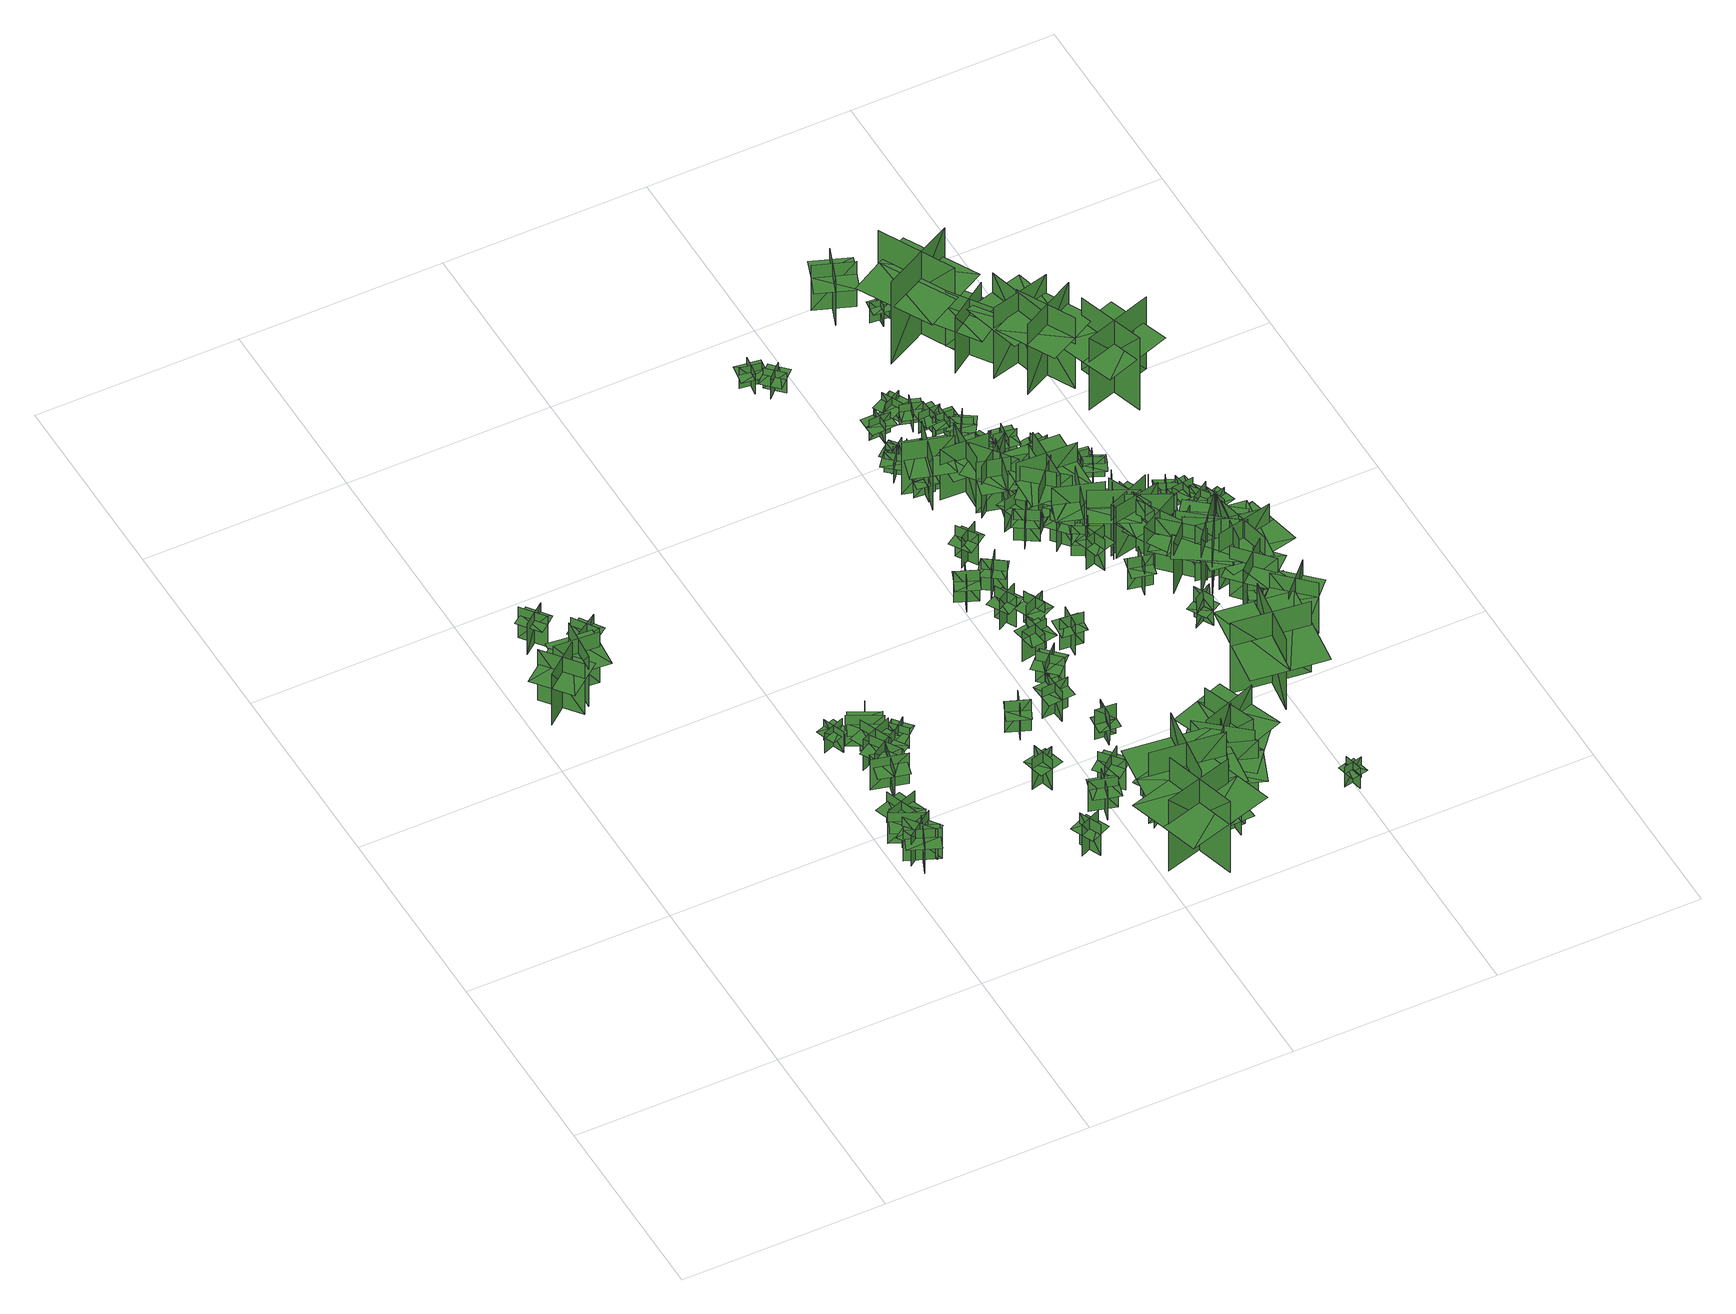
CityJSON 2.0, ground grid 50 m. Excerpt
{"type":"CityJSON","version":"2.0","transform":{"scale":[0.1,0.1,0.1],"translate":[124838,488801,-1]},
"CityObjects":{
"tree1":{"type":"SolitaryVegetationObject","geometry":[{"type":"MultiSurface","lod":"1","boundaries":[[[0,1,2]],[[0,2,3]],[[4,5,6]],[[4,6,7]],[[8,9,10]],[[8,10,11]],[[8,11,12]],[[8,12,13]]]}]},
"tree2":{"type":"SolitaryVegetationObject","geometry":[{"type":"MultiSurface","lod":"1","boundaries":[[[14,15,16]],[[14,16,17]],[[18,19,20]],[[18,20,21]],[[22,23,24]],[[22,24,25]],[[22,25,26]],[[22,26,27]]]}]},
"tree3":{"type":"SolitaryVegetationObject","geometry":[{"type":"MultiSurface","lod":"1","boundaries":[[[28,29,30]],[[28,30,31]],[[32,33,34]],[[32,34,35]],[[36,37,38]],[[36,38,39]],[[36,40,41]],[[36,41,37]]]}]},
"tree4":{"type":"SolitaryVegetationObject","geometry":[{"type":"MultiSurface","lod":"1","boundaries":[[[42,43,44]],[[42,44,45]],[[46,47,48]],[[46,48,49]],[[50,51,52]],[[50,52,53]],[[50,54,55]],[[50,55,51]]]}]},
"tree5":{"type":"SolitaryVegetationObject","geometry":[{"type":"MultiSurface","lod":"1","boundaries":[[[56,57,58]],[[56,58,59]],[[60,61,62]],[[60,62,63]],[[64,65,66]],[[64,66,67]],[[64,67,68]],[[64,68,69]]]}]},
"tree6":{"type":"SolitaryVegetationObject","geometry":[{"type":"MultiSurface","lod":"1","boundaries":[[[70,71,72]],[[70,72,73]],[[74,75,76]],[[74,76,77]],[[78,79,80]],[[78,80,81]],[[78,81,82]],[[78,82,83]]]}]},
"tree7":{"type":"SolitaryVegetationObject","geometry":[{"type":"MultiSurface","lod":"1","boundaries":[[[84,85,86]],[[84,86,87]],[[88,89,90]],[[88,90,91]],[[92,93,94]],[[92,94,95]],[[92,95,96]],[[92,96,97]]]}]},
"tree8":{"type":"SolitaryVegetationObject","geometry":[{"type":"MultiSurface","lod":"1","boundaries":[[[98,99,100]],[[98,100,101]],[[102,103,104]],[[102,104,105]],[[106,107,108]],[[106,108,109]],[[106,109,110]],[[106,110,111]]]}]},
"tree9":{"type":"SolitaryVegetationObject","geometry":[{"type":"MultiSurface","lod":"1","boundaries":[[[112,113,114]],[[112,114,115]],[[116,117,118]],[[116,118,119]],[[120,121,122]],[[120,122,123]],[[120,123,124]],[[120,124,125]]]}]},
"tree10":{"type":"SolitaryVegetationObject","geometry":[{"type":"MultiSurface","lod":"1","boundaries":[[[126,127,128]],[[126,128,129]],[[130,131,132]],[[130,132,133]],[[134,135,136]],[[134,136,137]],[[134,137,138]],[[134,138,139]]]}]},
"tree11":{"type":"SolitaryVegetationObject","geometry":[{"type":"MultiSurface","lod":"1","boundaries":[[[140,141,142]],[[140,142,143]],[[144,145,146]],[[144,146,147]],[[148,149,150]],[[148,150,151]],[[148,151,152]],[[148,152,153]]]}]},
"tree12":{"type":"SolitaryVegetationObject","geometry":[{"type":"MultiSurface","lod":"1","boundaries":[[[154,155,156]],[[154,156,157]],[[158,159,160]],[[158,160,161]],[[162,163,164]],[[162,164,165]],[[162,165,166]],[[162,166,167]]]}]},
"tree13":{"type":"SolitaryVegetationObject","geometry":[{"type":"MultiSurface","lod":"1","boundaries":[[[168,169,170]],[[168,170,171]],[[172,173,174]],[[172,174,175]],[[176,177,178]],[[176,178,179]],[[176,179,180]],[[176,180,181]]]}]},
"tree14":{"type":"SolitaryVegetationObject","geometry":[{"type":"MultiSurface","lod":"1","boundaries":[[[182,183,184]],[[182,184,185]],[[186,187,188]],[[186,188,189]],[[190,191,192]],[[190,192,193]],[[190,193,194]],[[190,194,195]]]}]},
"tree15":{"type":"SolitaryVegetationObject","geometry":[{"type":"MultiSurface","lod":"1","boundaries":[[[196,197,198]],[[196,198,199]],[[200,201,202]],[[200,202,203]],[[204,205,206]],[[204,206,207]],[[204,208,209]],[[204,209,205]]]}]},
"tree16":{"type":"SolitaryVegetationObject","geometry":[{"type":"MultiSurface","lod":"1","boundaries":[[[210,211,212]],[[210,212,213]],[[214,215,216]],[[214,216,217]],[[218,219,220]],[[218,220,221]],[[218,222,223]],[[218,223,219]]]}]},
"tree17":{"type":"SolitaryVegetationObject","geometry":[{"type":"MultiSurface","lod":"1","boundaries":[[[224,225,226]],[[224,226,227]],[[228,229,230]],[[228,230,231]],[[232,233,234]],[[232,234,235]],[[232,235,236]],[[232,236,237]]]}]},
"tree18":{"type":"SolitaryVegetationObject","geometry":[{"type":"MultiSurface","lod":"1","boundaries":[[[238,239,240]],[[238,240,241]],[[242,243,244]],[[242,244,245]],[[246,247,248]],[[246,248,249]],[[246,250,251]],[[246,251,247]]]}]},
"tree19":{"type":"SolitaryVegetationObject","geometry":[{"type":"MultiSurface","lod":"1","boundaries":[[[252,253,254]],[[252,254,255]],[[256,257,258]],[[256,258,259]],[[260,261,262]],[[260,262,263]],[[260,263,264]],[[260,264,265]]]}]},
"tree20":{"type":"SolitaryVegetationObject","geometry":[{"type":"MultiSurface","lod":"1","boundaries":[[[266,267,268]],[[266,268,269]],[[270,271,272]],[[270,272,273]],[[274,275,276]],[[274,276,277]],[[274,277,278]],[[274,278,279]]]}]},
"tree21":{"type":"SolitaryVegetationObject","geometry":[{"type":"MultiSurface","lod":"1","boundaries":[[[280,281,282]],[[280,282,283]],[[284,285,286]],[[284,286,287]],[[288,289,290]],[[288,290,291]],[[288,291,292]],[[288,292,293]]]}]},
"tree22":{"type":"SolitaryVegetationObject","geometry":[{"type":"MultiSurface","lod":"1","boundaries":[[[294,295,296]],[[294,296,297]],[[298,299,300]],[[298,300,301]],[[302,303,304]],[[302,304,305]],[[302,306,307]],[[302,307,303]]]}]},
"tree23":{"type":"SolitaryVegetationObject","geometry":[{"type":"MultiSurface","lod":"1","boundaries":[[[308,309,310]],[[308,310,311]],[[312,313,314]],[[312,314,315]],[[316,317,318]],[[316,318,319]],[[316,319,320]],[[316,320,321]]]}]},
"tree24":{"type":"SolitaryVegetationObject","geometry":[{"type":"MultiSurface","lod":"1","boundaries":[[[322,323,324]],[[322,324,325]],[[326,327,328]],[[326,328,329]],[[330,331,332]],[[330,332,333]],[[330,333,334]],[[330,334,335]]]}]},
"tree25":{"type":"SolitaryVegetationObject","geometry":[{"type":"MultiSurface","lod":"1","boundaries":[[[336,337,338]],[[336,338,339]],[[340,341,342]],[[340,342,343]],[[344,345,341]],[[344,341,340]],[[346,347,337]],[[346,337,336]],[[336,337,348]],[[336,348,349]],[[336,350,351]],[[336,351,337]]]}]},
"tree26":{"type":"SolitaryVegetationObject","geometry":[{"type":"MultiSurface","lod":"1","boundaries":[[[352,353,354]],[[352,354,355]],[[356,357,358]],[[356,358,359]],[[360,361,362]],[[360,362,363]],[[360,363,364]],[[360,364,365]]]}]},
"tree27":{"type":"SolitaryVegetationObject","geometry":[{"type":"MultiSurface","lod":"1","boundaries":[[[366,367,368]],[[366,368,369]],[[370,371,372]],[[370,372,373]],[[374,375,376]],[[374,376,377]],[[374,377,378]],[[374,378,379]]]}]},
"tree28":{"type":"SolitaryVegetationObject","geometry":[{"type":"MultiSurface","lod":"1","boundaries":[[[380,381,382]],[[380,382,383]],[[384,385,386]],[[384,386,387]],[[388,389,390]],[[388,390,391]],[[388,391,392]],[[388,392,393]]]}]},
"tree29":{"type":"SolitaryVegetationObject","geometry":[{"type":"MultiSurface","lod":"1","boundaries":[[[394,395,396]],[[394,396,397]],[[398,399,400]],[[398,400,401]],[[402,403,404]],[[402,404,405]],[[402,405,406]],[[402,406,407]]]}]},
"tree30":{"type":"SolitaryVegetationObject","geometry":[{"type":"MultiSurface","lod":"1","boundaries":[[[408,409,410]],[[408,410,411]],[[412,413,414]],[[412,414,415]],[[416,417,418]],[[416,418,419]],[[416,419,420]],[[416,420,421]]]}]},
"tree31":{"type":"SolitaryVegetationObject","geometry":[{"type":"MultiSurface","lod":"1","boundaries":[[[422,423,424]],[[422,424,425]],[[426,427,428]],[[426,428,429]],[[430,431,432]],[[430,432,433]],[[430,434,435]],[[430,435,431]]]}]},
"tree32":{"type":"SolitaryVegetationObject","geometry":[{"type":"MultiSurface","lod":"1","boundaries":[[[436,437,438]],[[436,438,439]],[[440,441,442]],[[440,442,443]],[[444,445,446]],[[444,446,447]],[[444,447,448]],[[444,448,449]]]}]},
"tree33":{"type":"SolitaryVegetationObject","geometry":[{"type":"MultiSurface","lod":"1","boundaries":[[[450,451,452]],[[450,452,453]],[[454,455,456]],[[454,456,457]],[[458,459,460]],[[458,460,461]],[[458,462,463]],[[458,463,459]]]}]},
"tree34":{"type":"SolitaryVegetationObject","geometry":[{"type":"MultiSurface","lod":"1","boundaries":[[[464,465,466]],[[464,466,467]],[[468,469,470]],[[468,470,471]],[[472,473,474]],[[472,474,475]],[[472,475,476]],[[472,476,477]]]}]},
"tree35":{"type":"SolitaryVegetationObject","geometry":[{"type":"MultiSurface","lod":"1","boundaries":[[[478,479,480]],[[478,480,481]],[[482,483,484]],[[482,484,485]],[[486,487,488]],[[486,488,489]],[[486,489,490]],[[486,490,491]]]}]},
"tree36":{"type":"SolitaryVegetationObject","geometry":[{"type":"MultiSurface","lod":"1","boundaries":[[[492,493,494]],[[492,494,495]],[[496,497,498]],[[496,498,499]],[[500,501,502]],[[500,502,503]],[[500,504,505]],[[500,505,501]]]}]},
"tree37":{"type":"SolitaryVegetationObject","geometry":[{"type":"MultiSurface","lod":"1","boundaries":[[[506,507,508]],[[506,508,509]],[[510,511,512]],[[510,512,513]],[[514,515,516]],[[514,516,517]],[[514,518,519]],[[514,519,515]]]}]},
"tree38":{"type":"SolitaryVegetationObject","geometry":[{"type":"MultiSurface","lod":"1","boundaries":[[[520,521,522]],[[520,522,523]],[[524,525,526]],[[524,526,527]],[[528,529,530]],[[528,530,531]],[[528,532,533]],[[528,533,529]]]}]},
"tree39":{"type":"SolitaryVegetationObject","geometry":[{"type":"MultiSurface","lod":"1","boundaries":[[[534,535,536]],[[534,536,537]],[[538,539,540]],[[538,540,541]],[[542,543,544]],[[542,544,545]],[[542,545,546]],[[542,546,547]]]}]},
"tree40":{"type":"SolitaryVegetationObject","geometry":[{"type":"MultiSurface","lod":"1","boundaries":[[[548,549,550]],[[548,550,551]],[[552,553,554]],[[552,554,555]],[[556,557,558]],[[556,558,559]],[[556,560,561]],[[556,561,557]]]}]},
"tree41":{"type":"SolitaryVegetationObject","geometry":[{"type":"MultiSurface","lod":"1","boundaries":[[[562,563,564]],[[562,564,565]],[[566,567,568]],[[566,568,569]],[[570,571,572]],[[570,572,573]],[[570,573,574]],[[570,574,575]]]}]},
"tree42":{"type":"SolitaryVegetationObject","geometry":[{"type":"MultiSurface","lod":"1","boundaries":[[[576,577,578]],[[576,578,579]],[[580,581,582]],[[580,582,583]],[[584,585,581]],[[584,581,580]],[[586,587,577]],[[586,577,576]],[[576,577,588]],[[576,588,589]],[[576,590,591]],[[576,591,577]]]}]},
"tree43":{"type":"SolitaryVegetationObject","geometry":[{"type":"MultiSurface","lod":"1","boundaries":[[[592,593,594]],[[592,594,595]],[[596,597,598]],[[596,598,599]],[[600,601,602]],[[600,602,603]],[[600,603,604]],[[600,604,605]]]}]},
"tree44":{"type":"SolitaryVegetationObject","geometry":[{"type":"MultiSurface","lod":"1","boundaries":[[[606,607,608]],[[606,608,609]],[[610,611,612]],[[610,612,613]],[[614,615,616]],[[614,616,617]],[[614,617,618]],[[614,618,619]]]}]},
"tree45":{"type":"SolitaryVegetationObject","geometry":[{"type":"MultiSurface","lod":"1","boundaries":[[[620,621,622]],[[620,622,623]],[[624,625,626]],[[624,626,627]],[[628,629,630]],[[628,630,631]],[[628,629,632]],[[628,632,633]]]}]},
"tree46":{"type":"SolitaryVegetationObject","geometry":[{"type":"MultiSurface","lod":"1","boundaries":[[[634,635,636]],[[634,636,637]],[[638,639,640]],[[638,640,641]],[[642,643,644]],[[642,644,645]],[[642,643,646]],[[642,646,647]]]}]},
"tree47":{"type":"SolitaryVegetationObject","geometry":[{"type":"MultiSurface","lod":"1","boundaries":[[[648,649,650]],[[648,650,651]],[[652,653,654]],[[652,654,655]],[[656,657,658]],[[656,658,659]],[[656,659,660]],[[656,660,661]]]}]},
"tree48":{"type":"SolitaryVegetationObject","geometry":[{"type":"MultiSurface","lod":"1","boundaries":[[[662,663,664]],[[662,664,665]],[[666,667,668]],[[666,668,669]],[[670,671,672]],[[670,672,673]],[[670,673,674]],[[670,674,675]]]}]},
"tree49":{"type":"SolitaryVegetationObject","geometry":[{"type":"MultiSurface","lod":"1","boundaries":[[[676,677,678]],[[676,678,679]],[[680,681,682]],[[680,682,683]],[[684,685,686]],[[684,686,687]],[[684,688,689]],[[684,689,685]]]}]},
"tree50":{"type":"SolitaryVegetationObject","geometry":[{"type":"MultiSurface","lod":"1","boundaries":[[[690,691,692]],[[690,692,693]],[[694,695,696]],[[694,696,697]],[[698,699,700]],[[698,700,701]],[[698,701,702]],[[698,702,703]]]}]},
"tree51":{"type":"SolitaryVegetationObject","geometry":[{"type":"MultiSurface","lod":"1","boundaries":[[[704,705,706]],[[704,706,707]],[[708,709,710]],[[708,710,711]],[[712,713,714]],[[712,714,715]],[[712,716,717]],[[712,717,713]]]}]},
"tree52":{"type":"SolitaryVegetationObject","geometry":[{"type":"MultiSurface","lod":"1","boundaries":[[[718,719,720]],[[718,720,721]],[[722,723,724]],[[722,724,725]],[[726,727,728]],[[726,728,729]],[[726,727,730]],[[726,730,731]]]}]},
"tree53":{"type":"SolitaryVegetationObject","geometry":[{"type":"MultiSurface","lod":"1","boundaries":[[[732,733,734]],[[732,734,735]],[[736,737,738]],[[736,738,739]],[[740,741,742]],[[740,742,743]],[[740,743,744]],[[740,744,745]]]}]},
"tree54":{"type":"SolitaryVegetationObject","geometry":[{"type":"MultiSurface","lod":"1","boundaries":[[[746,747,748]],[[746,748,749]],[[750,751,752]],[[750,752,753]],[[754,755,756]],[[754,756,757]],[[754,755,758]],[[754,758,759]]]}]},
"tree55":{"type":"SolitaryVegetationObject","geometry":[{"type":"MultiSurface","lod":"1","boundaries":[[[760,761,762]],[[760,762,763]],[[764,765,766]],[[764,766,767]],[[768,769,770]],[[768,770,771]],[[768,769,772]],[[768,772,773]]]}]},
"tree56":{"type":"SolitaryVegetationObject","geometry":[{"type":"MultiSurface","lod":"1","boundaries":[[[774,775,776]],[[774,776,777]],[[778,779,780]],[[778,780,781]],[[782,783,784]],[[782,784,785]],[[782,786,787]],[[782,787,783]]]}]},
"tree57":{"type":"SolitaryVegetationObject","geometry":[{"type":"MultiSurface","lod":"1","boundaries":[[[788,789,790]],[[788,790,791]],[[792,793,794]],[[792,794,795]],[[796,797,798]],[[796,798,799]],[[796,800,801]],[[796,801,797]]]}]},
"tree58":{"type":"SolitaryVegetationObject","geometry":[{"type":"MultiSurface","lod":"1","boundaries":[[[802,803,804]],[[802,804,805]],[[806,807,808]],[[806,808,809]],[[810,811,812]],[[810,812,813]],[[810,813,814]],[[810,814,815]]]}]},
"tree59":{"type":"SolitaryVegetationObject","geometry":[{"type":"MultiSurface","lod":"1","boundaries":[[[816,817,818]],[[816,818,819]],[[820,821,822]],[[820,822,823]],[[824,825,826]],[[824,826,827]],[[824,827,828]],[[824,828,829]]]}]},
"tree60":{"type":"SolitaryVegetationObject","geometry":[{"type":"MultiSurface","lod":"1","boundaries":[[[830,831,832]],[[830,832,833]],[[834,835,836]],[[834,836,837]],[[838,839,840]],[[838,840,841]],[[838,841,842]],[[838,842,843]]]}]},
"tree61":{"type":"SolitaryVegetationObject","geometry":[{"type":"MultiSurface","lod":"1","boundaries":[[[844,845,846]],[[844,846,847]],[[848,849,850]],[[848,850,851]],[[852,853,854]],[[852,854,855]],[[852,856,857]],[[852,857,853]]]}]},
"tree62":{"type":"SolitaryVegetationObject","geometry":[{"type":"MultiSurface","lod":"1","boundaries":[[[858,859,860]],[[858,860,861]],[[862,863,864]],[[862,864,865]],[[866,867,868]],[[866,868,869]],[[866,867,870]],[[866,870,871]]]}]},
"tree63":{"type":"SolitaryVegetationObject","geometry":[{"type":"MultiSurface","lod":"1","boundaries":[[[872,873,874]],[[872,874,875]],[[876,877,878]],[[876,878,879]],[[880,881,882]],[[880,882,883]],[[880,884,885]],[[880,885,881]]]}]},
"tree64":{"type":"SolitaryVegetationObject","geometry":[{"type":"MultiSurface","lod":"1","boundaries":[[[886,887,888]],[[886,888,889]],[[890,891,892]],[[890,892,893]],[[894,895,896]],[[894,896,897]],[[894,897,898]],[[894,898,899]]]}]},
"tree65":{"type":"SolitaryVegetationObject","geometry":[{"type":"MultiSurface","lod":"1","boundaries":[[[900,901,902]],[[900,902,903]],[[904,905,906]],[[904,906,907]],[[908,909,910]],[[908,910,911]],[[908,911,912]],[[908,912,913]]]}]},
"tree66":{"type":"SolitaryVegetationObject","geometry":[{"type":"MultiSurface","lod":"1","boundaries":[[[914,915,916]],[[914,916,917]],[[918,919,920]],[[918,920,921]],[[922,923,924]],[[922,924,925]],[[922,923,926]],[[922,926,927]]]}]},
"tree67":{"type":"SolitaryVegetationObject","geometry":[{"type":"MultiSurface","lod":"1","boundaries":[[[928,929,930]],[[928,930,931]],[[932,933,934]],[[932,934,935]],[[936,937,938]],[[936,938,939]],[[936,939,940]],[[936,940,941]]]}]},
"tree68":{"type":"SolitaryVegetationObject","geometry":[{"type":"MultiSurface","lod":"1","boundaries":[[[942,943,944]],[[942,944,945]],[[946,947,948]],[[946,948,949]],[[950,951,947]],[[950,947,946]],[[952,953,943]],[[952,943,942]],[[942,943,954]],[[942,954,955]],[[942,956,957]],[[942,957,943]]]}]},
"tree69":{"type":"SolitaryVegetationObject","geometry":[{"type":"MultiSurface","lod":"1","boundaries":[[[958,959,960]],[[958,960,961]],[[962,963,964]],[[962,964,965]],[[966,967,968]],[[966,968,969]],[[966,969,970]],[[966,970,971]]]}]},
"tree70":{"type":"SolitaryVegetationObject","geometry":[{"type":"MultiSurface","lod":"1","boundaries":[[[972,973,974]],[[972,974,975]],[[976,977,978]],[[976,978,979]],[[980,981,982]],[[980,982,983]],[[980,983,984]],[[980,984,985]]]}]},
"tree71":{"type":"SolitaryVegetationObject","geometry":[{"type":"MultiSurface","lod":"1","boundaries":[[[986,987,988]],[[986,988,989]],[[990,991,992]],[[990,992,993]],[[994,995,996]],[[994,996,997]],[[994,997,998]],[[994,998,999]]]}]},
"tree72":{"type":"SolitaryVegetationObject","geometry":[{"type":"MultiSurface","lod":"1","boundaries":[[[1000,1001,1002]],[[1000,1002,1003]],[[1004,1005,1006]],[[1004,1006,1007]],[[1008,1009,1010]],[[1008,1010,1011]],[[1008,1011,1012]],[[1008,1012,1013]]]}]},
"tree73":{"type":"SolitaryVegetationObject","geometry":[{"type":"MultiSurface","lod":"1","boundaries":[[[1014,1015,1016]],[[1014,1016,1017]],[[1018,1019,1020]],[[1018,1020,1021]],[[1022,1023,1024]],[[1022,1024,1025]],[[1022,1023,1026]],[[1022,1026,1027]]]}]},
"tree74":{"type":"SolitaryVegetationObject","geometry":[{"type":"MultiSurface","lod":"1","boundaries":[[[1028,1029,1030]],[[1028,1030,1031]],[[1032,1033,1034]],[[1032,1034,1035]],[[1036,1037,1038]],[[1036,1038,1039]],[[1036,1037,1040]],[[1036,1040,1041]]]}]},
"tree75":{"type":"SolitaryVegetationObject","geometry":[{"type":"MultiSurface","lod":"1","boundaries":[[[1042,1043,1044]],[[1042,1044,1045]],[[1046,1047,1048]],[[1046,1048,1049]],[[1050,1051,1052]],[[1050,1052,1053]],[[1050,1051,1054]],[[1050,1054,1055]]]}]},
"tree76":{"type":"SolitaryVegetationObject","geometry":[{"type":"MultiSurface","lod":"1","boundaries":[[[1056,1057,1058]],[[1056,1058,1059]],[[1060,1061,1062]],[[1060,1062,1063]],[[1064,1065,1066]],[[1064,1066,1067]],[[1064,1065,1068]],[[1064,1068,1069]]]}]},
"tree77":{"type":"SolitaryVegetationObject","geometry":[{"type":"MultiSurface","lod":"1","boundaries":[[[1070,1071,1072]],[[1070,1072,1073]],[[1074,1075,1076]],[[1074,1076,1077]],[[1078,1079,1080]],[[1078,1080,1081]],[[1078,1081,1082]],[[1078,1082,1083]]]}]},
"tree78":{"type":"SolitaryVegetationObject","geometry":[{"type":"MultiSurface","lod":"1","boundaries":[[[1084,1085,1086]],[[1084,1086,1087]],[[1088,1089,1090]],[[1088,1090,1091]],[[1092,1093,1094]],[[1092,1094,1095]],[[1092,1093,1096]],[[1092,1096,1097]]]}]},
"tree79":{"type":"SolitaryVegetationObject","geometry":[{"type":"MultiSurface","lod":"1","boundaries":[[[1098,1099,1100]],[[1098,1100,1101]],[[1102,1103,1104]],[[1102,1104,1105]],[[1106,1107,1108]],[[1106,1108,1109]],[[1106,1107,1110]],[[1106,1110,1111]]]}]},
"tree80":{"type":"SolitaryVegetationObject","geometry":[{"type":"MultiSurface","lod":"1","boundaries":[[[1112,1113,1114]],[[1112,1114,1115]],[[1116,1117,1118]],[[1116,1118,1119]],[[1120,1121,1122]],[[1120,1122,1123]],[[1120,1123,1124]],[[1120,1124,1125]]]}]},
"tree81":{"type":"SolitaryVegetationObject","geometry":[{"type":"MultiSurface","lod":"1","boundaries":[[[1126,1127,1128]],[[1126,1128,1129]],[[1130,1131,1132]],[[1130,1132,1133]],[[1134,1135,1136]],[[1134,1136,1137]],[[1134,1137,1138]],[[1134,1138,1139]]]}]},
"tree82":{"type":"SolitaryVegetationObject","geometry":[{"type":"MultiSurface","lod":"1","boundaries":[[[1140,1141,1142]],[[1140,1142,1143]],[[1144,1145,1146]],[[1144,1146,1147]],[[1148,1149,1150]],[[1148,1150,1151]],[[1148,1152,1153]],[[1148,1153,1149]]]}]},
"tree83":{"type":"SolitaryVegetationObject","geometry":[{"type":"MultiSurface","lod":"1","boundaries":[[[1154,1155,1156]],[[1154,1156,1157]],[[1158,1159,1160]],[[1158,1160,1161]],[[1162,1163,1164]],[[1162,1164,1165]],[[1162,1166,1167]],[[1162,1167,1163]]]}]},
"tree84":{"type":"SolitaryVegetationObject","geometry":[{"type":"MultiSurface","lod":"1","boundaries":[[[1168,1169,1170]],[[1168,1170,1171]],[[1172,1173,1174]],[[1172,1174,1175]],[[1176,1177,1178]],[[1176,1178,1179]],[[1176,1179,1180]],[[1176,1180,1181]]]}]},
"tree85":{"type":"SolitaryVegetationObject","geometry":[{"type":"MultiSurface","lod":"1","boundaries":[[[1182,1183,1184]],[[1182,1184,1185]],[[1186,1187,1188]],[[1186,1188,1189]],[[1190,1191,1192]],[[1190,1192,1193]],[[1190,1193,1194]],[[1190,1194,1195]]]}]},
"tree86":{"type":"SolitaryVegetationObject","geometry":[{"type":"MultiSurface","lod":"1","boundaries":[[[1196,1197,1198]],[[1196,1198,1199]],[[1200,1201,1202]],[[1200,1202,1203]],[[1204,1205,1206]],[[1204,1206,1207]],[[1204,1207,1208]],[[1204,1208,1209]]]}]},
"tree87":{"type":"SolitaryVegetationObject","geometry":[{"type":"MultiSurface","lod":"1","boundaries":[[[1210,1211,1212]],[[1210,1212,1213]],[[1214,1215,1216]],[[1214,1216,1217]],[[1218,1219,1220]],[[1218,1220,1221]],[[1218,1221,1222]],[[1218,1222,1223]]]}]},
"tree88":{"type":"SolitaryVegetationObject","geometry":[{"type":"MultiSurface","lod":"1","boundaries":[[[1224,1225,1226]],[[1224,1226,1227]],[[1228,1229,1230]],[[1228,1230,1231]],[[1232,1233,1234]],[[1232,1234,1235]],[[1232,1235,1236]],[[1232,1236,1237]]]}]},
"tree89":{"type":"SolitaryVegetationObject","geometry":[{"type":"MultiSurface","lod":"1","boundaries":[[[1238,1239,1240]],[[1238,1240,1241]],[[1242,1243,1244]],[[1242,1244,1245]],[[1246,1247,1248]],[[1246,1248,1249]],[[1246,1249,1250]],[[1246,1250,1251]]]}]},
"tree90":{"type":"SolitaryVegetationObject","geometry":[{"type":"MultiSurface","lod":"1","boundaries":[[[1252,1253,1254]],[[1252,1254,1255]],[[1256,1257,1258]],[[1256,1258,1259]],[[1260,1261,1262]],[[1260,1262,1263]],[[1260,1264,1265]],[[1260,1265,1261]]]}]},
"tree91":{"type":"SolitaryVegetationObject","geometry":[{"type":"MultiSurface","lod":"1","boundaries":[[[1266,1267,1268]],[[1266,1268,1269]],[[1270,1271,1272]],[[1270,1272,1273]],[[1274,1275,1276]],[[1274,1276,1277]],[[1274,1277,1278]],[[1274,1278,1279]]]}]},
"tree92":{"type":"SolitaryVegetationObject","geometry":[{"type":"MultiSurface","lod":"1","boundaries":[[[1280,1281,1282]],[[1280,1282,1283]],[[1284,1285,1286]],[[1284,1286,1287]],[[1288,1289,1290]],[[1288,1290,1291]],[[1288,1291,1292]],[[1288,1292,1293]]]}]},
"tree93":{"type":"SolitaryVegetationObject","geometry":[{"type":"MultiSurface","lod":"1","boundaries":[[[1294,1295,1296]],[[1294,1296,1297]],[[1298,1299,1300]],[[1298,1300,1301]],[[1302,1303,1304]],[[1302,1304,1305]],[[1302,1305,1306]],[[1302,1306,1307]]]}]},
"tree94":{"type":"SolitaryVegetationObject","geometry":[{"type":"MultiSurface","lod":"1","boundaries":[[[1308,1309,1310]],[[1308,1310,1311]],[[1312,1313,1314]],[[1312,1314,1315]],[[1316,1317,1318]],[[1316,1318,1319]],[[1316,1319,1320]],[[1316,1320,1321]]]}]},
"tree95":{"type":"SolitaryVegetationObject","geometry":[{"type":"MultiSurface","lod":"1","boundaries":[[[1322,1323,1324]],[[1322,1324,1325]],[[1326,1327,1328]],[[1326,1328,1329]],[[1330,1331,1332]],[[1330,1332,1333]],[[1330,1333,1334]],[[1330,1334,1335]]]}]},
"tree96":{"type":"SolitaryVegetationObject","geometry":[{"type":"MultiSurface","lod":"1","boundaries":[[[1336,1337,1338]],[[1336,1338,1339]],[[1340,1341,1342]],[[1340,1342,1343]],[[1344,1345,1346]],[[1344,1346,1347]],[[1344,1347,1348]],[[1344,1348,1349]]]}]},
"tree97":{"type":"SolitaryVegetationObject","geometry":[{"type":"MultiSurface","lod":"1","boundaries":[[[1350,1351,1352]],[[1350,1352,1353]],[[1354,1355,1356]],[[1354,1356,1357]],[[1358,1359,1360]],[[1358,1360,1361]],[[1358,1361,1362]],[[1358,1362,1363]]]}]},
"tree98":{"type":"SolitaryVegetationObject","geometry":[{"type":"MultiSurface","lod":"1","boundaries":[[[1364,1365,1366]],[[1364,1366,1367]],[[1368,1369,1370]],[[1368,1370,1371]],[[1372,1373,1374]],[[1372,1374,1375]],[[1372,1375,1376]],[[1372,1376,1377]]]}]},
"tree99":{"type":"SolitaryVegetationObject","geometry":[{"type":"MultiSurface","lod":"1","boundaries":[[[1378,1379,1380]],[[1378,1380,1381]],[[1382,1383,1384]],[[1382,1384,1385]],[[1386,1387,1388]],[[1386,1388,1389]],[[1386,1389,1390]],[[1386,1390,1391]]]}]},
"tree100":{"type":"SolitaryVegetationObject","geometry":[{"type":"MultiSurface","lod":"1","boundaries":[[[1392,1393,1394]],[[1392,1394,1395]],[[1396,1397,1398]],[[1396,1398,1399]],[[1400,1401,1402]],[[1400,1402,1403]],[[1400,1403,1404]],[[1400,1404,1405]]]}]},
"tree101":{"type":"SolitaryVegetationObject","geometry":[{"type":"MultiSurface","lod":"1","boundaries":[[[1406,1407,1408]],[[1406,1408,1409]],[[1410,1411,1412]],[[1410,1412,1413]],[[1414,1415,1416]],[[1414,1416,1417]],[[1414,1417,1418]],[[1414,1418,1419]]]}]},
"tree102":{"type":"SolitaryVegetationObject","geometry":[{"type":"MultiSurface","lod":"1","boundaries":[[[1420,1421,1422]],[[1420,1422,1423]],[[1424,1425,1426]],[[1424,1426,1427]],[[1428,1429,1430]],[[1428,1430,1431]],[[1428,1431,1432]],[[1428,1432,1433]]]}]}
},
"vertices":[
[120,1123,18],[51,1210,18],[51,1210,172],[120,1123,172],[129,1196,18],[42,1128,18],[42,1128,172],[129,1196,172],[129,1196,129],[95,1239,129],[8,1171,129],[42,1128,129],[76,1084,129],[163,1152,129],
[196,1195,17],[86,1204,17],[86,1204,171],[196,1195,171],[149,1251,17],[140,1141,17],[140,1141,171],[149,1251,171],[149,1251,128],[94,1256,128],[84,1146,128],[140,1141,128],[195,1136,128],[204,1247,128],
[103,1399,18],[146,1343,18],[146,1343,112],[103,1399,112],[96,1344,18],[152,1387,18],[152,1387,112],[96,1344,112],[107,1395,88],[146,1343,88],[168,1360,88],[129,1412,88],[84,1378,88],[124,1326,88],
[190,1320,15],[229,1261,15],[229,1261,109],[190,1320,109],[179,1265,15],[238,1304,15],[238,1304,109],[179,1265,109],[193,1315,85],[229,1261,85],[252,1277,85],[217,1331,85],[170,1300,85],[205,1246,85],
[542,343,22],[575,423,22],[575,423,115],[542,343,115],[598,367,22],[519,400,22],[519,400,115],[598,367,115],[595,369,89],[610,403,89],[537,434,89],[522,399,89],[508,365,89],[581,334,89],
[587,368,22],[536,437,22],[536,437,115],[587,368,115],[596,428,22],[527,377,22],[527,377,115],[596,428,115],[593,426,89],[571,457,89],[507,410,89],[529,379,89],[552,349,89],[615,396,89],
[573,482,22],[534,406,22],[534,406,115],[573,482,115],[515,463,22],[591,424,22],[591,424,115],[515,463,115],[518,462,89],[501,428,89],[571,392,89],[588,425,89],[605,458,89],[535,495,89],
[598,496,20],[517,467,20],[517,467,114],[598,496,114],[543,522,20],[571,441,20],[571,441,114],[543,522,114],[544,518,88],[508,506,88],[534,431,88],[570,444,88],[605,456,88],[579,531,88],
[561,756,20],[541,810,20],[541,810,82],[561,756,82],[578,794,20],[524,773,20],[524,773,82],[578,794,82],[576,793,65],[567,816,65],[518,798,65],[526,774,65],[535,751,65],[585,769,65],
[560,629,17],[644,608,17],[644,608,110],[560,629,110],[592,577,17],[613,660,17],[613,660,110],[592,577,110],[593,580,85],[629,571,85],[649,648,85],[613,657,85],[576,666,85],[557,590,85],
[650,687,17],[577,642,17],[577,642,110],[650,687,110],[591,701,17],[636,628,17],[636,628,110],[591,701,110],[592,698,84],[560,678,84],[602,611,84],[634,631,84],[666,650,84],[624,718,84],
[654,725,16],[575,691,16],[575,691,110],[654,725,110],[597,747,16],[630,668,16],[630,668,110],[597,747,110],[598,744,84],[563,729,84],[594,657,84],[629,671,84],[663,686,84],[632,759,84],
[633,794,17],[594,717,17],[594,717,110],[633,794,110],[575,774,17],[651,735,17],[651,735,110],[575,774,110],[578,773,84],[561,739,84],[631,703,84],[648,737,84],[665,770,84],[595,806,84],
[698,710,9],[698,710,71],[663,750,71],[663,750,9],[662,713,9],[662,713,71],[701,747,71],[701,747,9],[656,708,51],[674,688,51],[722,730,51],[704,750,51],[687,770,51],[639,728,51],
[906,215,21],[882,267,21],[882,267,116],[906,215,116],[921,256,21],[869,232,21],[869,232,116],[921,256,116],[921,256,85],[869,232,85],[882,204,85],[934,228,85],[907,285,85],[856,260,85],
[868,462,23],[923,476,23],[923,476,117],[868,462,117],[906,440,23],[891,495,23],[891,495,117],[906,440,117],[906,440,87],[891,495,87],[861,488,87],[875,432,87],[936,448,87],[922,503,87],
[1008,327,23],[944,345,23],[944,345,116],[1008,327,116],[987,366,23],[969,302,23],[969,302,116],[987,366,116],[987,366,90],[955,375,90],[937,311,90],[969,302,90],[1001,293,90],[1019,357,90],
[939,664,20],[918,611,20],[918,611,115],[939,664,115],[899,647,20],[952,625,20],[952,625,115],[899,647,115],[899,647,84],[952,625,84],[964,654,84],[911,676,84],[887,618,84],[940,597,84],
[1049,411,24],[997,370,24],[997,370,116],[1049,411,116],[1005,416,24],[1046,364,24],[1046,364,116],[1005,416,116],[1005,416,90],[979,395,90],[1020,344,90],[1046,364,90],[1072,385,90],[1031,437,90],
[1077,218,21],[1077,218,238],[1130,38,238],[1130,38,21],[1187,155,21],[1187,155,238],[1014,104,238],[1014,104,21],[1213,163,167],[1187,253,167],[971,189,167],[998,99,167],[1025,9,167],[1240,74,167],
[1103,272,22],[1048,235,22],[1048,235,114],[1103,272,114],[1060,280,22],[1097,226,22],[1097,226,114],[1060,280,114],[1060,280,88],[1032,262,88],[1070,207,88],[1097,226,88],[1125,244,88],[1087,299,88],
[1054,299,23],[1104,327,23],[1104,327,118],[1054,299,118],[1096,287,23],[1068,337,23],[1068,337,118],[1096,287,118],[1096,287,87],[1068,337,87],[1041,322,87],[1068,272,87],[1123,302,87],[1096,352,87],
[1119,152,21],[1119,152,238],[1142,338,238],[1142,338,21],[1043,253,21],[1043,253,238],[1222,231,238],[1222,231,21],[1016,256,167],[1004,163,167],[1227,136,167],[1239,229,167],[1250,322,167],[1027,349,167],
[988,643,25],[1054,648,25],[1054,648,117],[988,643,117],[1022,614,25],[1017,680,25],[1017,680,117],[1022,614,117],[1022,614,91],[1055,616,91],[1050,682,91],[1017,680,91],[984,677,91],[989,611,91],
[1109,527,70],[1058,532,70],[1056,505,70],[1107,501,70],[1082,504,70],[1087,555,70],[1084,555,116],[1079,504,116],[1079,504,23],[1084,555,23],[1109,529,23],[1059,534,23],[1058,532,116],[1109,527,116],[1111,553,70],[1061,557,70],
[1206,188,13],[1206,188,75],[1208,135,75],[1208,135,13],[1232,163,13],[1232,163,75],[1181,161,75],[1181,161,13],[1240,163,55],[1239,190,55],[1175,188,55],[1176,161,55],[1177,134,55],[1241,136,55],
[1026,745,30],[1073,698,30],[1073,698,123],[1026,745,123],[1026,701,30],[1073,748,30],[1073,748,123],[1026,701,123],[1026,701,97],[1049,677,97],[1096,724,97],[1073,748,97],[1049,771,97],[1002,724,97],
[1196,198,14],[1196,198,76],[1246,215,76],[1246,215,14],[1212,230,14],[1212,230,76],[1229,181,76],[1229,181,14],[1209,237,56],[1184,229,56],[1205,168,56],[1230,177,56],[1256,185,56],[1235,246,56],
[1205,187,10],[1205,187,180],[1258,324,180],[1258,324,10],[1166,278,10],[1166,278,180],[1299,228,180],[1299,228,10],[1146,286,125],[1120,218,125],[1284,154,125],[1311,223,125],[1337,292,125],[1172,355,125],
[1095,825,28],[1030,815,28],[1030,815,120],[1095,825,120],[1060,851,28],[1070,786,28],[1070,786,120],[1060,851,120],[1060,851,95],[1027,846,95],[1037,781,95],[1070,786,95],[1103,791,95],[1092,857,95],
[994,1004,29],[1017,1056,29],[1017,1056,124],[994,1004,124],[1035,1020,29],[983,1043,29],[983,1043,124],[1035,1020,124],[1035,1020,93],[983,1043,93],[970,1014,93],[1023,992,93],[1047,1049,93],[995,1072,93],
[1220,296,12],[1220,296,74],[1265,267,74],[1265,267,12],[1255,303,12],[1255,303,74],[1227,260,74],[1227,260,12],[1259,310,54],[1237,324,54],[1202,270,54],[1225,256,54],[1247,241,54],[1282,295,54],
[1085,955,24],[1035,927,24],[1035,927,118],[1085,955,118],[1043,967,24],[1070,917,24],[1070,917,118],[1043,967,118],[1043,967,88],[1070,917,88],[1097,932,88],[1070,982,88],[1015,952,88],[1043,902,88],
[1298,355,11],[1298,355,182],[1204,243,182],[1204,243,11],[1305,256,11],[1305,256,182],[1196,347,182],[1196,347,11],[1321,242,126],[1369,298,126],[1234,412,126],[1186,356,126],[1139,299,126],[1274,186,126],
[1276,295,15],[1276,295,77],[1258,346,77],[1258,346,15],[1244,311,15],[1244,311,77],[1292,329,77],[1292,329,15],[1236,308,56],[1246,283,56],[1306,305,56],[1297,331,56],[1287,356,56],[1227,333,56],
[1091,922,26],[1114,870,26],[1114,870,120],[1091,922,120],[1075,881,26],[1127,904,26],[1127,904,120],[1075,881,120],[1075,881,90],[1127,904,90],[1114,933,90],[1062,909,90],[1088,852,90],[1140,876,90],
[1099,1015,32],[1053,1048,32],[1053,1048,127],[1099,1015,127],[1092,1058,32],[1059,1012,32],[1059,1012,127],[1092,1058,127],[1092,1058,96],[1059,1012,96],[1084,994,96],[1117,1040,96],[1066,1076,96],[1033,1030,96],
[1175,804,26],[1119,809,26],[1119,809,121],[1175,804,121],[1147,837,26],[1142,781,26],[1142,781,121],[1147,837,121],[1147,837,90],[1142,781,90],[1173,778,90],[1178,835,90],[1116,840,90],[1111,783,90],
[1225,330,13],[1225,330,184],[1363,380,184],[1363,380,13],[1269,419,13],[1269,419,184],[1317,286,184],[1317,286,13],[1261,440,128],[1192,415,128],[1252,249,128],[1321,274,128],[1390,299,128],[1330,465,128],
[1091,1151,38],[1043,1120,38],[1043,1120,132],[1091,1151,132],[1048,1160,38],[1079,1112,38],[1079,1112,132],[1048,1160,132],[1048,1160,102],[1079,1112,102],[1105,1130,102],[1074,1177,102],[1022,1142,102],[1053,1095,102],
[916,1877,13],[916,1877,75],[909,1824,75],[909,1824,13],[937,1847,13],[937,1847,75],[886,1855,75],[886,1855,13],[945,1846,55],[949,1873,55],[886,1882,55],[882,1855,55],[878,1829,55],[941,1820,55],
[1057,1371,74],[1108,1366,74],[1110,1392,74],[1060,1398,74],[1084,1394,74],[1078,1343,74],[1081,1343,121],[1087,1394,121],[1087,1394,27],[1081,1343,27],[1057,1369,27],[1107,1364,27],[1108,1366,121],[1057,1371,121],[1054,1346,74],[1105,1340,74],
[932,1831,14],[932,1831,76],[970,1793,76],[970,1793,14],[969,1830,14],[969,1830,76],[931,1794,76],[931,1794,14],[974,1835,56],[956,1855,56],[909,1810,56],[928,1791,56],[947,1772,56],[993,1816,56],
[1078,1477,20],[1078,1477,82],[1043,1436,82],[1043,1436,20],[1080,1441,20],[1080,1441,82],[1041,1475,82],[1041,1475,20],[1086,1436,62],[1103,1456,62],[1054,1498,62],[1037,1478,62],[1020,1457,62],[1068,1415,62],
[1112,1435,21],[1079,1322,21],[1079,1322,178],[1112,1435,178],[1042,1396,21],[1155,1363,21],[1155,1363,178],[1042,1396,178],[1109,1436,125],[1075,1323,125],[1132,1307,125],[1165,1419,125],[1030,1337,125],[1063,1449,125],
[1478,159,45],[1488,113,45],[1488,113,107],[1478,159,107],[1460,132,45],[1506,142,45],[1506,142,107],[1460,132,107],[1476,159,86],[1486,113,86],[1509,118,86],[1499,164,86],[1468,109,86],[1457,154,86],
[1100,1506,9],[1100,1506,71],[1058,1472,71],[1058,1472,9],[1095,1470,9],[1095,1470,71],[1063,1510,71],[1063,1510,9],[1100,1464,50],[1121,1481,50],[1081,1531,50],[1060,1514,50],[1039,1497,50],[1079,1447,50],
[1076,1455,8],[1076,1455,70],[1108,1497,70],[1108,1497,8],[1071,1491,8],[1071,1491,70],[1112,1460,70],[1112,1460,8],[1065,1495,50],[1049,1474,50],[1100,1435,50],[1116,1457,50],[1132,1478,50],[1081,1517,50],
[1234,1117,33],[1186,1148,33],[1186,1148,128],[1234,1117,128],[1224,1160,33],[1194,1112,33],[1194,1112,128],[1224,1160,128],[1224,1160,97],[1194,1112,97],[1220,1095,97],[1251,1143,97],[1198,1176,97],[1168,1128,97],
[1088,1559,11],[1088,1559,73],[1087,1612,73],[1087,1612,11],[1062,1584,11],[1062,1584,73],[1114,1585,73],[1114,1585,11],[1054,1584,53],[1055,1557,53],[1119,1559,53],[1118,1585,53],[1118,1612,53],[1054,1611,53],
[1183,1184,27],[1237,1202,27],[1237,1202,122],[1183,1184,122],[1222,1164,27],[1205,1218,27],[1205,1218,122],[1222,1164,122],[1222,1164,91],[1205,1218,91],[1175,1209,91],[1193,1155,91],[1252,1174,91],[1234,1228,91],
[1168,1286,17],[1173,1403,17],[1173,1403,173],[1168,1286,173],[1226,1340,17],[1109,1345,17],[1109,1345,173],[1226,1340,173],[1171,1286,121],[1176,1403,121],[1118,1406,121],[1112,1288,121],[1224,1401,121],[1219,1284,121],
[1176,1396,15],[1176,1396,77],[1154,1347,77],[1154,1347,15],[1188,1362,15],[1188,1362,77],[1142,1383,77],[1142,1383,15],[1196,1358,57],[1207,1383,57],[1148,1409,57],[1137,1385,57],[1126,1361,57],[1185,1334,57],
[1159,1271,19],[1272,1241,19],[1272,1241,175],[1159,1271,175],[1199,1202,19],[1229,1316,19],[1229,1316,175],[1199,1202,175],[1158,1268,123],[1271,1237,123],[1287,1294,123],[1173,1324,123],[1259,1191,123],[1146,1222,123],
[1173,1331,20],[1244,1236,20],[1244,1236,176],[1173,1331,176],[1162,1252,20],[1256,1322,20],[1256,1322,176],[1162,1252,176],[1170,1328,124],[1241,1234,124],[1288,1269,124],[1218,1364,124],[1203,1206,124],[1132,1300,124],
[1292,1067,32],[1255,1111,32],[1255,1111,126],[1292,1067,126],[1295,1111,32],[1252,1074,32],[1252,1074,126],[1295,1111,126],[1295,1111,96],[1252,1074,96],[1272,1050,96],[1315,1087,96],[1275,1135,96],[1232,1098,96],
[1315,971,35],[1298,1026,35],[1298,1026,130],[1315,971,130],[1335,1010,35],[1281,993,35],[1281,993,130],[1335,1010,130],[1335,1010,99],[1281,993,99],[1290,963,99],[1345,980,99],[1326,1040,99],[1272,1023,99],
[1333,1017,31],[1275,1050,31],[1275,1050,123],[1333,1017,123],[1321,1060,31],[1288,1002,31],[1288,1002,123],[1321,1060,123],[1321,1060,98],[1292,1076,98],[1259,1019,98],[1288,1002,98],[1317,986,98],[1350,1043,98],
[1145,1591,19],[1145,1591,81],[1121,1639,81],[1121,1639,19],[1111,1604,19],[1111,1604,81],[1157,1627,81],[1157,1627,19],[1103,1600,61],[1115,1576,61],[1173,1605,61],[1161,1629,61],[1149,1653,61],[1092,1624,61],
[1248,1254,19],[1248,1254,81],[1244,1307,81],[1244,1307,19],[1221,1278,19],[1221,1278,81],[1272,1282,81],[1272,1282,19],[1213,1278,61],[1215,1251,61],[1279,1256,61],[1277,1282,61],[1275,1309,61],[1211,1304,61],
[1294,1184,24],[1282,1129,24],[1282,1129,119],[1294,1184,119],[1258,1161,24],[1313,1148,24],[1313,1148,119],[1258,1161,119],[1258,1161,88],[1313,1148,88],[1320,1179,88],[1264,1191,88],[1251,1130,88],[1306,1118,88],
[1236,1215,21],[1323,1136,21],[1323,1136,177],[1236,1215,177],[1240,1135,21],[1319,1222,21],[1319,1222,177],[1240,1135,177],[1234,1212,125],[1321,1133,125],[1360,1177,125],[1273,1256,125],[1289,1098,125],[1202,1177,125],
[1375,930,24],[1362,874,24],[1362,874,118],[1375,930,118],[1338,907,24],[1393,894,24],[1393,894,118],[1338,907,118],[1338,907,87],[1393,894,87],[1400,924,87],[1345,937,87],[1331,876,87],[1386,863,87],
[1137,1587,20],[1137,1587,82],[1188,1572,82],[1188,1572,20],[1169,1604,20],[1169,1604,82],[1154,1554,82],[1154,1554,20],[1171,1611,61],[1146,1619,61],[1127,1558,61],[1152,1550,61],[1178,1542,61],[1197,1603,61],
[1575,504,15],[1575,504,232],[1389,528,232],[1389,528,15],[1473,428,15],[1473,428,232],[1496,607,232],[1496,607,15],[1470,401,161],[1563,389,161],[1591,612,161],[1498,624,161],[1405,635,161],[1377,413,161],
[1376,1084,24],[1264,1121,24],[1264,1121,180],[1376,1084,180],[1340,1155,24],[1303,1044,24],[1303,1044,180],[1340,1155,180],[1377,1088,128],[1266,1125,128],[1247,1069,128],[1359,1032,128],[1281,1170,128],[1392,1133,128],
[1163,1545,20],[1163,1545,82],[1216,1549,82],[1216,1549,20],[1187,1572,20],[1187,1572,82],[1191,1521,82],[1191,1521,20],[1186,1580,62],[1160,1578,62],[1164,1514,62],[1191,1516,62],[1218,1518,62],[1213,1582,62],
[1450,724,67],[1426,769,67],[1403,756,67],[1427,711,67],[1416,733,67],[1461,757,67],[1460,760,113],[1415,736,113],[1415,736,20],[1460,760,20],[1452,725,20],[1428,770,20],[1426,769,113],[1450,724,113],[1473,736,67],[1449,781,67],
[1227,1215,19],[1227,1215,190],[1374,1209,190],[1374,1209,19],[1302,1281,19],[1302,1281,190],[1295,1139,190],[1295,1139,19],[1303,1303,134],[1230,1306,134],[1221,1130,134],[1295,1127,134],[1368,1123,134],[1377,1299,134],
[1212,1548,20],[1212,1548,82],[1211,1494,82],[1211,1494,20],[1236,1521,20],[1236,1521,82],[1185,1522,82],[1185,1522,20],[1244,1521,62],[1245,1548,62],[1181,1549,62],[1180,1522,62],[1180,1496,62],[1244,1494,62],
[1232,1414,8],[1232,1414,70],[1281,1435,70],[1281,1435,8],[1246,1447,8],[1246,1447,70],[1267,1400,70],[1267,1400,8],[1243,1455,50],[1219,1444,50],[1244,1385,50],[1268,1396,50],[1293,1406,50],[1268,1465,50],
[1253,1514,19],[1253,1514,81],[1225,1468,81],[1225,1468,19],[1261,1479,19],[1261,1479,81],[1217,1506,81],[1217,1506,19],[1267,1474,61],[1281,1497,61],[1227,1531,61],[1213,1508,61],[1199,1486,61],[1253,1452,61],
[1327,1078,24],[1432,1026,24],[1432,1026,181],[1327,1078,181],[1353,1002,24],[1404,1108,24],[1404,1108,181],[1353,1002,181],[1325,1074,129],[1431,1023,129],[1457,1076,129],[1351,1127,129],[1410,980,129],[1304,1032,129],
[1464,1064,20],[1356,1018,20],[1356,1018,176],[1464,1064,176],[1390,1094,20],[1436,986,20],[1436,986,176],[1390,1094,176],[1463,1068,124],[1355,1022,124],[1378,967,124],[1486,1013,124],[1336,1065,124],[1444,1111,124],
[1405,1073,20],[1430,959,20],[1430,959,177],[1405,1073,177],[1362,1006,20],[1477,1031,20],[1477,1031,177],[1362,1006,177],[1401,1072,125],[1426,958,125],[1484,970,125],[1459,1085,125],[1380,948,125],[1355,1062,125],
[1469,906,18],[1412,1009,18],[1412,1009,174],[1469,906,174],[1491,983,18],[1388,926,18],[1388,926,174],[1491,983,174],[1472,908,122],[1415,1011,122],[1364,982,122],[1421,880,122],[1457,1034,122],[1514,931,122],
[1277,1415,16],[1277,1415,78],[1330,1408,78],[1330,1408,16],[1306,1437,16],[1306,1437,78],[1299,1386,78],[1299,1386,16],[1307,1445,58],[1281,1448,58],[1272,1384,58],[1299,1381,58],[1325,1377,58],[1334,1441,58],
[1508,861,14],[1425,944,14],[1425,944,171],[1508,861,171],[1508,941,14],[1424,858,14],[1424,858,171],[1508,941,171],[1510,864,119],[1427,947,119],[1386,905,119],[1469,822,119],[1461,980,119],[1544,897,119],
[1394,1037,17],[1498,984,17],[1498,984,173],[1394,1037,173],[1418,961,17],[1472,1066,17],[1472,1066,173],[1418,961,173],[1392,1034,121],[1497,980,121],[1523,1033,121],[1419,1086,121],[1475,938,121],[1370,992,121],
[1326,1353,17],[1326,1353,79],[1379,1359,79],[1379,1359,17],[1349,1381,17],[1349,1381,79],[1355,1330,79],[1355,1330,17],[1348,1389,58],[1321,1385,58],[1329,1322,58],[1356,1325,58],[1382,1328,58],[1374,1392,58],
[1186,2002,34],[1151,1909,34],[1151,1909,172],[1186,2002,172],[1126,1975,34],[1219,1940,34],[1219,1940,172],[1126,1975,172],[1126,1975,134],[1108,1928,134],[1202,1893,134],[1219,1940,134],[1236,1987,134],[1143,2022,134],
[1548,644,19],[1603,658,19],[1603,658,114],[1548,644,114],[1586,622,19],[1571,677,19],[1571,677,114],[1586,622,114],[1586,622,83],[1571,677,83],[1541,669,83],[1555,614,83],[1616,630,83],[1601,685,83],
[1536,730,20],[1589,709,20],[1589,709,115],[1536,730,115],[1554,690,20],[1575,743,20],[1575,743,115],[1554,690,115],[1554,690,84],[1575,743,84],[1546,754,84],[1525,701,84],[1583,678,84],[1604,731,84],
[1492,806,16],[1492,806,187],[1567,932,187],[1567,932,16],[1469,903,16],[1469,903,187],[1591,830,187],[1591,830,16],[1451,914,131],[1413,851,131],[1564,760,131],[1602,823,131],[1640,886,131],[1489,977,131],
[1466,928,16],[1466,928,187],[1580,835,187],[1580,835,16],[1565,936,16],[1565,936,187],[1475,826,187],[1475,826,16],[1578,953,131],[1521,1000,131],[1410,863,131],[1467,816,131],[1524,770,131],[1635,907,131],
[1601,787,16],[1518,713,16],[1518,713,170],[1601,787,170],[1527,792,16],[1601,709,16],[1601,709,170],[1527,792,170],[1527,792,127],[1486,755,127],[1559,672,127],[1601,709,127],[1642,746,127],[1568,829,127],
[1570,599,17],[1646,679,17],[1646,679,171],[1570,599,171],[1644,600,17],[1564,677,17],[1564,677,171],[1644,600,171],[1644,600,128],[1682,640,128],[1602,717,128],[1564,677,128],[1525,637,128],[1605,560,128],
[1417,1308,16],[1417,1308,78],[1411,1255,78],[1411,1255,16],[1439,1280,16],[1439,1280,78],[1388,1286,78],[1388,1286,16],[1447,1279,58],[1450,1305,58],[1386,1313,58],[1383,1286,58],[1380,1259,58],[1444,1252,58],
[1241,1856,37],[1245,1900,37],[1245,1900,99],[1241,1856,99],[1264,1874,37],[1219,1879,37],[1219,1879,99],[1264,1874,99],[1264,1874,81],[1266,1896,81],[1222,1901,81],[1219,1879,81],[1217,1857,81],[1261,1852,81],
[1585,738,19],[1608,687,19],[1608,687,114],[1585,738,114],[1570,697,19],[1621,721,19],[1621,721,114],[1570,697,114],[1570,697,83],[1621,721,83],[1609,749,83],[1557,726,83],[1582,669,83],[1634,693,83],
[1424,1231,16],[1424,1231,78],[1446,1279,78],[1446,1279,16],[1412,1265,16],[1412,1265,78],[1459,1243,78],[1459,1243,16],[1405,1268,57],[1394,1243,57],[1453,1217,57],[1464,1242,57],[1474,1266,57],[1416,1292,57],
[1629,847,16],[1629,847,186],[1483,868,186],[1483,868,16],[1548,789,16],[1548,789,186],[1568,930,186],[1568,930,16],[1545,768,131],[1618,757,131],[1643,932,131],[1570,942,131],[1497,953,131],[1472,778,131],
[1599,765,16],[1599,765,186],[1568,909,186],[1568,909,16],[1516,821,16],[1516,821,186],[1655,851,186],[1655,851,16],[1495,816,131],[1511,744,131],[1683,782,131],[1667,854,131],[1652,925,131],[1479,888,131],
[1255,1907,28],[1347,1728,28],[1347,1728,279],[1255,1907,279],[1206,1754,28],[1385,1846,28],[1385,1846,279],[1206,1754,279],[1248,1889,198],[1166,1845,198],[1261,1668,198],[1343,1712,198],[1425,1756,198],[1330,1933,198],
[1562,1099,15],[1562,1099,77],[1513,1121,77],[1513,1121,15],[1528,1087,15],[1528,1087,77],[1549,1134,77],[1549,1134,15],[1525,1079,57],[1549,1068,57],[1575,1127,57],[1551,1138,57],[1526,1149,57],[1500,1090,57],
[1413,1728,34],[1312,1659,34],[1312,1659,204],[1413,1728,204],[1333,1743,34],[1402,1643,34],[1402,1643,204],[1333,1743,204],[1333,1743,156],[1283,1708,156],[1352,1608,156],[1402,1643,156],[1452,1677,156],[1383,1777,156],
[1596,1095,18],[1596,1095,80],[1543,1088,80],[1543,1088,18],[1573,1067,18],[1573,1067,80],[1566,1118,80],[1566,1118,18],[1574,1059,60],[1601,1062,60],[1592,1126,60],[1566,1122,60],[1539,1119,60],[1548,1055,60],
[1615,1071,18],[1615,1071,80],[1571,1040,80],[1571,1040,18],[1608,1035,18],[1608,1035,80],[1578,1077,80],[1578,1077,18],[1613,1029,59],[1634,1044,59],[1597,1097,59],[1575,1081,59],[1554,1066,59],[1591,1013,59],
[1627,1006,15],[1627,1006,77],[1611,1057,77],[1611,1057,15],[1595,1024,15],[1595,1024,77],[1644,1039,77],[1644,1039,15],[1587,1021,57],[1595,996,57],[1657,1014,57],[1649,1040,57],[1641,1066,57],[1580,1047,57],
[1378,1605,35],[1527,1644,35],[1527,1644,250],[1378,1605,250],[1467,1552,35],[1427,1702,35],[1427,1702,250],[1467,1552,250],[1467,1552,190],[1541,1572,190],[1502,1722,190],[1427,1702,190],[1352,1682,190],[1392,1533,190],
[1418,1522,40],[1556,1594,40],[1556,1594,255],[1418,1522,255],[1517,1491,40],[1445,1628,40],[1445,1628,255],[1517,1491,255],[1517,1491,195],[1585,1527,195],[1514,1664,195],[1445,1628,195],[1376,1592,195],[1448,1455,195],
[1687,1482,28],[1519,1428,28],[1519,1428,248],[1687,1482,248],[1562,1546,28],[1616,1378,28],[1616,1378,248],[1562,1546,248],[1673,1491,177],[1646,1568,177],[1480,1511,177],[1506,1434,177],[1532,1357,177],[1699,1414,177]
]}
